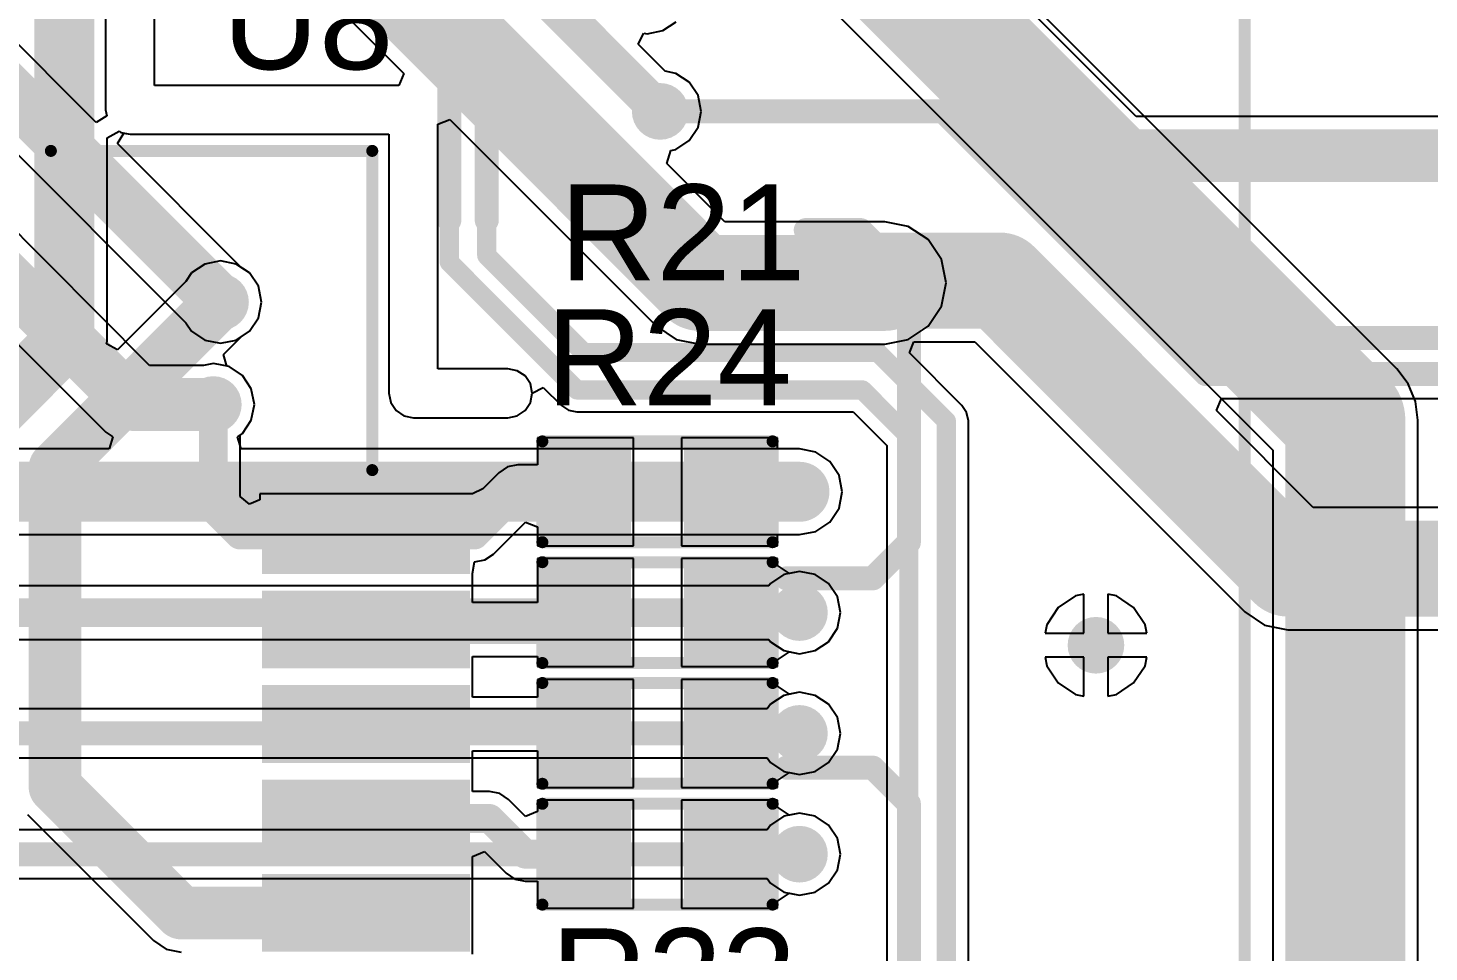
# Model space of a CAD drawing. Header units: millimetres. Extents: x -0.25 to 4.68, y -0.29 to 2.93.
# Drawn here: x 1.019 to 1.603, y 1.514 to 1.899 of the extents above; entities that cross this region are included whole.
import ezdxf

# ---------------------------------------------------------------- set-up
doc = ezdxf.new("R2010")
doc.units = ezdxf.units.MM
doc.header["$MEASUREMENT"] = 0
for name, color, linetype in [('BottomLayer', 5, 'Continuous'), ('BottomSolder', 6, 'Continuous'), ('Mechanical1', 6, 'Continuous'), ('TopLayer', 1, 'Continuous'), ('TopOverlay', 2, 'Continuous'), ('TopPaste', 8, 'Continuous'), ('TopSolder', 216, 'Continuous'), ('ViaHoleLayer', 16, 'Continuous')]:
    doc.layers.add(name, color=color, linetype=linetype)
doc.styles.add('Arial', font='arial.ttf', dxfattribs={"height": 0.2})

# ---------------------------------------------------------------- blocks, each defined once
blk = doc.blocks.new('ZIO_101954_12')
at = {"layer": 'TopOverlay', "const_width": 0.005}
blk.add_lwpolyline([(-0.719, -1.74), (-0.719, 0.057)], dxfattribs=at)
blk = doc.blocks.new('R___0603_18')
at = {"layer": 'TopLayer'}
for points in [[(-0.015, 0.0175), (-0.015, -0.0175), (-0.045, -0.0175), (-0.045, 0.0175)], [(0.045, 0.0175), (0.045, -0.0175), (0.015, -0.0175), (0.015, 0.0175)]]:
    blk.add_hatch(color=1, dxfattribs=at).paths.add_polyline_path(points)
at = {"layer": 'TopPaste'}
for points in [[(-0.015, 0.0175), (-0.015, -0.0175), (-0.045, -0.0175), (-0.045, 0.0175)], [(0.045, 0.0175), (0.045, -0.0175), (0.015, -0.0175), (0.015, 0.0175)]]:
    blk.add_hatch(color=8, dxfattribs=at).paths.add_polyline_path(points)
at = {"layer": 'TopSolder'}
for points in [[(-0.011, 0.0215), (-0.011, -0.0215), (-0.049, -0.0215), (-0.049, 0.0215)], [(0.049, 0.0215), (0.049, -0.0215), (0.011, -0.0215), (0.011, 0.0215)]]:
    blk.add_hatch(color=216, dxfattribs=at).paths.add_polyline_path(points)
at = {"layer": 'TopOverlay', "const_width": 0.005}
for points in [[(-0.048, 0.021), (-0.048, -0.021)], [(0.048, 0.021), (-0.048, 0.021)], [(0.048, 0.021), (0.048, -0.021)], [(0.048, -0.021), (-0.048, -0.021)]]:
    blk.add_lwpolyline(points, dxfattribs=at)
at = {"layer": 'TopOverlay', "const_width": 0.0025}
for points in [[(-0.04925, 0.021, 1), (-0.04675, 0.021, 1)], [(-0.04925, 0.021, 1), (-0.04675, 0.021, 1)], [(0.04675, 0.021, 1), (0.04925, 0.021, 1)], [(0.04675, 0.021, 1), (0.04925, 0.021, 1)], [(-0.04925, -0.021, 1), (-0.04675, -0.021, 1)], [(-0.04925, -0.021, 1), (-0.04675, -0.021, 1)], [(0.04675, -0.021, 1), (0.04925, -0.021, 1)], [(0.04675, -0.021, 1), (0.04925, -0.021, 1)]]:
    blk.add_lwpolyline(points, format="xyb", close=True, dxfattribs=at)
blk = doc.blocks.new('R___0603_19')
at = {"layer": 'TopLayer'}
for points in [[(-0.015, 0.0175), (-0.015, -0.0175), (-0.045, -0.0175), (-0.045, 0.0175)], [(0.045, 0.0175), (0.045, -0.0175), (0.015, -0.0175), (0.015, 0.0175)]]:
    blk.add_hatch(color=1, dxfattribs=at).paths.add_polyline_path(points)
at = {"layer": 'TopPaste'}
for points in [[(-0.015, 0.0175), (-0.015, -0.0175), (-0.045, -0.0175), (-0.045, 0.0175)], [(0.045, 0.0175), (0.045, -0.0175), (0.015, -0.0175), (0.015, 0.0175)]]:
    blk.add_hatch(color=8, dxfattribs=at).paths.add_polyline_path(points)
at = {"layer": 'TopSolder'}
for points in [[(-0.011, 0.0215), (-0.011, -0.0215), (-0.049, -0.0215), (-0.049, 0.0215)], [(0.049, 0.0215), (0.049, -0.0215), (0.011, -0.0215), (0.011, 0.0215)]]:
    blk.add_hatch(color=216, dxfattribs=at).paths.add_polyline_path(points)
at = {"layer": 'TopOverlay', "const_width": 0.005}
for points in [[(0.048, 0.021), (-0.048, 0.021)], [(-0.048, 0.021), (-0.048, -0.021)], [(0.048, 0.021), (0.048, -0.021)], [(0.048, -0.021), (-0.048, -0.021)]]:
    blk.add_lwpolyline(points, dxfattribs=at)
at = {"layer": 'TopOverlay', "const_width": 0.0025}
for points in [[(-0.04925, 0.021, 1), (-0.04675, 0.021, 1)], [(-0.04925, 0.021, 1), (-0.04675, 0.021, 1)], [(0.04675, 0.021, 1), (0.04925, 0.021, 1)], [(0.04675, 0.021, 1), (0.04925, 0.021, 1)], [(-0.04925, -0.021, 1), (-0.04675, -0.021, 1)], [(-0.04925, -0.021, 1), (-0.04675, -0.021, 1)], [(0.04675, -0.021, 1), (0.04925, -0.021, 1)], [(0.04675, -0.021, 1), (0.04925, -0.021, 1)]]:
    blk.add_lwpolyline(points, format="xyb", close=True, dxfattribs=at)
blk = doc.blocks.new('R___0603_20')
at = {"layer": 'TopLayer'}
for points in [[(-0.015, 0.0175), (-0.015, -0.0175), (-0.045, -0.0175), (-0.045, 0.0175)], [(0.045, 0.0175), (0.045, -0.0175), (0.015, -0.0175), (0.015, 0.0175)]]:
    blk.add_hatch(color=1, dxfattribs=at).paths.add_polyline_path(points)
at = {"layer": 'TopPaste'}
for points in [[(-0.015, 0.0175), (-0.015, -0.0175), (-0.045, -0.0175), (-0.045, 0.0175)], [(0.045, 0.0175), (0.045, -0.0175), (0.015, -0.0175), (0.015, 0.0175)]]:
    blk.add_hatch(color=8, dxfattribs=at).paths.add_polyline_path(points)
at = {"layer": 'TopSolder'}
for points in [[(-0.011, 0.0215), (-0.011, -0.0215), (-0.049, -0.0215), (-0.049, 0.0215)], [(0.049, 0.0215), (0.049, -0.0215), (0.011, -0.0215), (0.011, 0.0215)]]:
    blk.add_hatch(color=216, dxfattribs=at).paths.add_polyline_path(points)
at = {"layer": 'TopOverlay', "const_width": 0.005}
for points in [[(0.048, 0.021), (-0.048, 0.021)], [(-0.048, 0.021), (-0.048, -0.021)], [(0.048, 0.021), (0.048, -0.021)], [(0.048, -0.021), (-0.048, -0.021)]]:
    blk.add_lwpolyline(points, dxfattribs=at)
at = {"layer": 'TopOverlay', "const_width": 0.0025}
for points in [[(-0.04925, 0.021, 1), (-0.04675, 0.021, 1)], [(-0.04925, 0.021, 1), (-0.04675, 0.021, 1)], [(0.04675, 0.021, 1), (0.04925, 0.021, 1)], [(0.04675, 0.021, 1), (0.04925, 0.021, 1)], [(-0.04925, -0.021, 1), (-0.04675, -0.021, 1)], [(-0.04925, -0.021, 1), (-0.04675, -0.021, 1)], [(0.04675, -0.021, 1), (0.04925, -0.021, 1)], [(0.04675, -0.021, 1), (0.04925, -0.021, 1)]]:
    blk.add_lwpolyline(points, format="xyb", close=True, dxfattribs=at)
blk = doc.blocks.new('R___0603_21')
at = {"layer": 'TopLayer'}
for points in [[(-0.015, 0.0175), (-0.015, -0.0175), (-0.045, -0.0175), (-0.045, 0.0175)], [(0.045, 0.0175), (0.045, -0.0175), (0.015, -0.0175), (0.015, 0.0175)]]:
    blk.add_hatch(color=1, dxfattribs=at).paths.add_polyline_path(points)
at = {"layer": 'TopPaste'}
for points in [[(-0.015, 0.0175), (-0.015, -0.0175), (-0.045, -0.0175), (-0.045, 0.0175)], [(0.045, 0.0175), (0.045, -0.0175), (0.015, -0.0175), (0.015, 0.0175)]]:
    blk.add_hatch(color=8, dxfattribs=at).paths.add_polyline_path(points)
at = {"layer": 'TopSolder'}
for points in [[(-0.011, 0.0215), (-0.011, -0.0215), (-0.049, -0.0215), (-0.049, 0.0215)], [(0.049, 0.0215), (0.049, -0.0215), (0.011, -0.0215), (0.011, 0.0215)]]:
    blk.add_hatch(color=216, dxfattribs=at).paths.add_polyline_path(points)
at = {"layer": 'TopOverlay', "const_width": 0.005}
for points in [[(0.048, 0.021), (-0.048, 0.021)], [(-0.048, 0.021), (-0.048, -0.021)], [(0.048, 0.021), (0.048, -0.021)], [(0.048, -0.021), (-0.048, -0.021)]]:
    blk.add_lwpolyline(points, dxfattribs=at)
at = {"layer": 'TopOverlay', "const_width": 0.0025}
for points in [[(-0.04925, 0.021, 1), (-0.04675, 0.021, 1)], [(-0.04925, 0.021, 1), (-0.04675, 0.021, 1)], [(0.04675, 0.021, 1), (0.04925, 0.021, 1)], [(0.04675, 0.021, 1), (0.04925, 0.021, 1)], [(-0.04925, -0.021, 1), (-0.04675, -0.021, 1)], [(-0.04925, -0.021, 1), (-0.04675, -0.021, 1)], [(0.04675, -0.021, 1), (0.04925, -0.021, 1)], [(0.04675, -0.021, 1), (0.04925, -0.021, 1)]]:
    blk.add_lwpolyline(points, format="xyb", close=True, dxfattribs=at)
blk = doc.blocks.new('SIM7000A_23')
at = {"layer": 'TopLayer'}
for points in [[(0.14528, -0.51181), (0.14528, -0.43307), (0.16969, -0.43307), (0.16969, -0.51181)], [(0.18465, -0.51181), (0.18465, -0.43307), (0.20906, -0.43307), (0.20906, -0.51181)], [(0.22402, -0.51181), (0.22402, -0.43307), (0.24843, -0.43307), (0.24843, -0.51181)], [(0.26339, -0.51181), (0.26339, -0.43307), (0.2878, -0.43307), (0.2878, -0.51181)], [(0.30276, -0.51181), (0.30276, -0.43307), (0.32717, -0.43307), (0.32717, -0.51181)]]:
    blk.add_hatch(color=1, dxfattribs=at).paths.add_polyline_path(points)
at = {"layer": 'TopPaste'}
for points in [[(0.14528, -0.51181), (0.14528, -0.43307), (0.16969, -0.43307), (0.16969, -0.51181)], [(0.18465, -0.51181), (0.18465, -0.43307), (0.20906, -0.43307), (0.20906, -0.51181)], [(0.22402, -0.51181), (0.22402, -0.43307), (0.24843, -0.43307), (0.24843, -0.51181)], [(0.26339, -0.51181), (0.26339, -0.43307), (0.2878, -0.43307), (0.2878, -0.51181)], [(0.30276, -0.51181), (0.30276, -0.43307), (0.32717, -0.43307), (0.32717, -0.51181)]]:
    blk.add_hatch(color=8, dxfattribs=at).paths.add_polyline_path(points)
at = {"layer": 'TopSolder'}
for points in [[(0.14128, -0.51581), (0.14128, -0.42907), (0.17369, -0.42907), (0.17369, -0.51581)], [(0.18065, -0.51581), (0.18065, -0.42907), (0.21306, -0.42907), (0.21306, -0.51581)], [(0.22002, -0.51581), (0.22002, -0.42907), (0.25243, -0.42907), (0.25243, -0.51581)], [(0.25939, -0.51581), (0.25939, -0.42907), (0.2918, -0.42907), (0.2918, -0.51581)], [(0.29876, -0.51581), (0.29876, -0.42907), (0.33117, -0.42907), (0.33117, -0.51581)]]:
    blk.add_hatch(color=216, dxfattribs=at).paths.add_polyline_path(points)
at = {"layer": 'TopOverlay', "const_width": 0.005}
for points in [[(0.475, -0.341), (0.475, -0.475)], [(0.342, -0.475), (0.475, -0.475)]]:
    blk.add_lwpolyline(points, dxfattribs=at)
at = {"layer": 'TopOverlay', "const_width": 0.0025}
for points in [[(0.47375, -0.341, 1), (0.47625, -0.341, 1)], [(0.34075, -0.475, 1), (0.34325, -0.475, 1)], [(0.47375, -0.475, 1), (0.47625, -0.475, 1)], [(0.47375, -0.475, 1), (0.47625, -0.475, 1)]]:
    blk.add_lwpolyline(points, format="xyb", close=True, dxfattribs=at)
blk = doc.blocks.new('ZIO_101954_112')
at = {"layer": 'Mechanical1', "const_width": 0.005}
blk.add_lwpolyline([(-0.719, -1.74), (-0.719, 0.057)], dxfattribs=at)

msp = doc.modelspace()

# ---------------------------------------------------------------- hatches: boundary and pattern name
at = {"layer": 'BottomLayer'}
h = msp.add_hatch(color=5, dxfattribs=at)
edge = h.paths.add_edge_path()
edge.add_arc((1.28232, 1.86445), 0.01181, 0, 360)
h = msp.add_hatch(color=5, dxfattribs=at)
edge = h.paths.add_edge_path()
edge.add_arc((1.376, 1.793), 0.01181, 0, 360)
h = msp.add_hatch(color=5, dxfattribs=at)
edge = h.paths.add_edge_path()
edge.add_arc((1.099, 1.785), 0.01181, 0, 360)
h = msp.add_hatch(color=5, dxfattribs=at)
edge = h.paths.add_edge_path()
edge.add_arc((1.096, 1.74231), 0.01181, 0, 360)
h = msp.add_hatch(color=5, dxfattribs=at)
edge = h.paths.add_edge_path()
edge.add_arc((1.34038, 1.70595), 0.01181, 0, 360)
h = msp.add_hatch(color=5, dxfattribs=at)
edge = h.paths.add_edge_path()
edge.add_arc((1.34038, 1.65562), 0.01181, 0, 360)
h = msp.add_hatch(color=5, dxfattribs=at)
edge = h.paths.add_edge_path()
edge.add_arc((1.464, 1.642), 0.01181, 0, 360)
h = msp.add_hatch(color=5, dxfattribs=at)
edge = h.paths.add_edge_path()
edge.add_arc((1.34038, 1.60528), 0.01181, 0, 360)
h = msp.add_hatch(color=5, dxfattribs=at)
edge = h.paths.add_edge_path()
edge.add_arc((1.34038, 1.55495), 0.01181, 0, 360)
at = {"layer": 'BottomSolder'}
h = msp.add_hatch(color=6, dxfattribs=at)
edge = h.paths.add_edge_path()
edge.add_arc((1.28232, 1.86445), 0.00591, 0, 360)
h = msp.add_hatch(color=6, dxfattribs=at)
edge = h.paths.add_edge_path()
edge.add_arc((1.376, 1.793), 0.00591, 0, 360)
h = msp.add_hatch(color=6, dxfattribs=at)
edge = h.paths.add_edge_path()
edge.add_arc((1.099, 1.785), 0.00591, 0, 360)
h = msp.add_hatch(color=6, dxfattribs=at)
edge = h.paths.add_edge_path()
edge.add_arc((1.096, 1.74231), 0.00591, 0, 360)
h = msp.add_hatch(color=6, dxfattribs=at)
edge = h.paths.add_edge_path()
edge.add_arc((1.34038, 1.70595), 0.00591, 0, 360)
h = msp.add_hatch(color=6, dxfattribs=at)
edge = h.paths.add_edge_path()
edge.add_arc((1.34038, 1.65562), 0.00591, 0, 360)
h = msp.add_hatch(color=6, dxfattribs=at)
edge = h.paths.add_edge_path()
edge.add_arc((1.464, 1.642), 0.00591, 0, 360)
h = msp.add_hatch(color=6, dxfattribs=at)
edge = h.paths.add_edge_path()
edge.add_arc((1.34038, 1.60528), 0.00591, 0, 360)
h = msp.add_hatch(color=6, dxfattribs=at)
edge = h.paths.add_edge_path()
edge.add_arc((1.34038, 1.55495), 0.00591, 0, 360)
at = {"layer": 'TopLayer'}
h = msp.add_hatch(color=1, dxfattribs=at)
edge = h.paths.add_edge_path()
edge.add_arc((1.28232, 1.86445), 0.01181, 0, 360)
h = msp.add_hatch(color=1, dxfattribs=at)
edge = h.paths.add_edge_path()
edge.add_arc((1.376, 1.793), 0.01181, 0, 360)
h = msp.add_hatch(color=1, dxfattribs=at)
edge = h.paths.add_edge_path()
edge.add_arc((1.099, 1.785), 0.01181, 0, 360)
h = msp.add_hatch(color=1, dxfattribs=at)
edge = h.paths.add_edge_path()
edge.add_arc((1.096, 1.74231), 0.01181, 0, 360)
h = msp.add_hatch(color=1, dxfattribs=at)
edge = h.paths.add_edge_path()
edge.add_arc((1.34038, 1.70595), 0.01181, 0, 360)
h = msp.add_hatch(color=1, dxfattribs=at)
edge = h.paths.add_edge_path()
edge.add_arc((1.34038, 1.65562), 0.01181, 0, 360)
h = msp.add_hatch(color=1, dxfattribs=at)
edge = h.paths.add_edge_path()
edge.add_arc((1.464, 1.642), 0.01181, 0, 360)
h = msp.add_hatch(color=1, dxfattribs=at)
edge = h.paths.add_edge_path()
edge.add_arc((1.34038, 1.60528), 0.01181, 0, 360)
h = msp.add_hatch(color=1, dxfattribs=at)
edge = h.paths.add_edge_path()
edge.add_arc((1.34038, 1.55495), 0.01181, 0, 360)
at = {"layer": 'TopSolder'}
h = msp.add_hatch(color=216, dxfattribs=at)
edge = h.paths.add_edge_path()
edge.add_arc((1.28232, 1.86445), 0.00591, 0, 360)
h = msp.add_hatch(color=216, dxfattribs=at)
edge = h.paths.add_edge_path()
edge.add_arc((1.376, 1.793), 0.00591, 0, 360)
h = msp.add_hatch(color=216, dxfattribs=at)
edge = h.paths.add_edge_path()
edge.add_arc((1.099, 1.785), 0.00591, 0, 360)
h = msp.add_hatch(color=216, dxfattribs=at)
edge = h.paths.add_edge_path()
edge.add_arc((1.096, 1.74231), 0.00591, 0, 360)
h = msp.add_hatch(color=216, dxfattribs=at)
edge = h.paths.add_edge_path()
edge.add_arc((1.34038, 1.70595), 0.00591, 0, 360)
h = msp.add_hatch(color=216, dxfattribs=at)
edge = h.paths.add_edge_path()
edge.add_arc((1.34038, 1.65562), 0.00591, 0, 360)
h = msp.add_hatch(color=216, dxfattribs=at)
edge = h.paths.add_edge_path()
edge.add_arc((1.464, 1.642), 0.00591, 0, 360)
h = msp.add_hatch(color=216, dxfattribs=at)
edge = h.paths.add_edge_path()
edge.add_arc((1.34038, 1.60528), 0.00591, 0, 360)
h = msp.add_hatch(color=216, dxfattribs=at)
edge = h.paths.add_edge_path()
edge.add_arc((1.34038, 1.55495), 0.00591, 0, 360)
at = {"layer": 'ViaHoleLayer'}
h = msp.add_hatch(color=16, dxfattribs=at)
edge = h.paths.add_edge_path()
edge.add_arc((1.28232, 1.86445), 0.00591, 0, 360)
h = msp.add_hatch(color=16, dxfattribs=at)
edge = h.paths.add_edge_path()
edge.add_arc((1.376, 1.793), 0.00591, 0, 360)
h = msp.add_hatch(color=16, dxfattribs=at)
edge = h.paths.add_edge_path()
edge.add_arc((1.099, 1.785), 0.00591, 0, 360)
h = msp.add_hatch(color=16, dxfattribs=at)
edge = h.paths.add_edge_path()
edge.add_arc((1.096, 1.74231), 0.00591, 0, 360)
h = msp.add_hatch(color=16, dxfattribs=at)
edge = h.paths.add_edge_path()
edge.add_arc((1.34038, 1.70595), 0.00591, 0, 360)
h = msp.add_hatch(color=16, dxfattribs=at)
edge = h.paths.add_edge_path()
edge.add_arc((1.34038, 1.65562), 0.00591, 0, 360)
h = msp.add_hatch(color=16, dxfattribs=at)
edge = h.paths.add_edge_path()
edge.add_arc((1.464, 1.642), 0.00591, 0, 360)
h = msp.add_hatch(color=16, dxfattribs=at)
edge = h.paths.add_edge_path()
edge.add_arc((1.34038, 1.60528), 0.00591, 0, 360)
h = msp.add_hatch(color=16, dxfattribs=at)
edge = h.paths.add_edge_path()
edge.add_arc((1.34038, 1.55495), 0.00591, 0, 360)

# ---------------------------------------------------------------- linework, layer by layer
at = {"layer": 'BottomLayer'}
for p, q in [((1.5894, 1.75717), (1.32123, 2.02533)), ((1.27443, 1.98655), (1.53774, 1.72324)), ((1.0472, 1.85987), (0.95914, 1.94793)), ((1.13426, 1.92146), (1.17541, 1.88031)), ((0.9489, 1.91203), (1.08453, 1.7764)), ((1.05108, 1.90448), (1.05108, 1.86511)), ((1.07148, 1.87531), (1.07148, 1.90448)), ((1.28338, 1.89811), (1.28894, 1.90183)), ((1.27306, 1.89246), (1.27552, 1.89707)), ((1.27552, 1.89707), (1.27682, 1.89681)), ((1.27682, 1.89681), (1.28338, 1.89811)), ((1.28433, 1.88119), (1.27306, 1.89246)), ((1.06945, 1.75862), (0.9439, 1.88418)), ((1.28888, 1.88028), (1.28433, 1.88119)), ((1.17334, 1.87531), (1.07148, 1.87531)), ((1.17541, 1.88031), (1.17334, 1.87531)), ((1.29444, 1.87657), (1.28888, 1.88028)), ((1.29816, 1.87101), (1.29444, 1.87657)), ((1.29946, 1.86445), (1.29816, 1.87101)), ((0.91605, 1.86588), (1.05115, 1.73078)), ((1.05108, 1.86511), (1.05159, 1.86255)), ((1.29816, 1.85789), (1.29946, 1.86445)), ((1.05159, 1.86255), (1.0472, 1.85987)), ((1.18959, 1.85907), (1.19459, 1.86114)), ((1.18959, 1.7572), (1.18959, 1.85907)), ((1.19459, 1.86114), (1.28075, 1.77498)), ((1.29444, 1.85233), (1.29816, 1.85789)), ((1.05604, 1.85103), (1.05871, 1.85543)), ((1.05871, 1.85543), (1.06128, 1.85492)), ((1.06128, 1.85492), (1.16919, 1.85492)), ((1.16919, 1.85492), (1.16919, 1.747)), ((1.28888, 1.84861), (1.29444, 1.85233)), ((1.1076, 1.79947), (1.05604, 1.85103)), ((1.28506, 1.84276), (1.28671, 1.84818)), ((1.28671, 1.84818), (1.28888, 1.84861)), ((1.30933, 1.81849), (1.28506, 1.84276)), ((1.376, 1.81849), (1.30933, 1.81849)), ((1.38575, 1.81655), (1.376, 1.81849)), ((1.39402, 1.81102), (1.38575, 1.81655)), ((1.39955, 1.80275), (1.39402, 1.81102)), ((1.11112, 1.79712), (1.1076, 1.79947)), ((1.40149, 1.793), (1.39955, 1.80275)), ((1.11484, 1.79156), (1.11112, 1.79712)), ((1.11614, 1.785), (1.11484, 1.79156)), ((1.39955, 1.78325), (1.40149, 1.793)), ((1.11484, 1.77844), (1.11614, 1.785)), ((1.39402, 1.77498), (1.39955, 1.78325)), ((1.08453, 1.7764), (1.08688, 1.77288)), ((1.11112, 1.77288), (1.11484, 1.77844)), ((1.08688, 1.77288), (1.09244, 1.76916)), ((1.10556, 1.76916), (1.11112, 1.77288)), ((1.28075, 1.77498), (1.28902, 1.76945)), ((1.38575, 1.76945), (1.39402, 1.77498)), ((1.09244, 1.76916), (1.099, 1.76786)), ((1.099, 1.76786), (1.10556, 1.76916)), ((1.28902, 1.76945), (1.29877, 1.76751)), ((1.29877, 1.76751), (1.376, 1.76751)), ((1.376, 1.76751), (1.38575, 1.76945)), ((1.09184, 1.75862), (1.06945, 1.75862)), ((1.096, 1.75945), (1.09184, 1.75862)), ((1.10256, 1.75815), (1.096, 1.75945)), ((1.10812, 1.75443), (1.10256, 1.75815)), ((1.11184, 1.74887), (1.10812, 1.75443)), ((1.21876, 1.7572), (1.18959, 1.7572)), ((1.22266, 1.75642), (1.21876, 1.7572)), ((1.22597, 1.75421), (1.22266, 1.75642)), ((1.22818, 1.75091), (1.22597, 1.75421)), ((1.59421, 1.7509), (1.5894, 1.75717)), ((1.11314, 1.74231), (1.11184, 1.74887)), ((1.16919, 1.747), (1.16997, 1.7431)), ((1.22896, 1.747), (1.22818, 1.75091)), ((1.22818, 1.7431), (1.22896, 1.747)), ((1.59723, 1.7436), (1.59421, 1.7509)), ((1.11184, 1.73575), (1.11314, 1.74231)), ((1.16997, 1.7431), (1.17218, 1.73979)), ((1.22597, 1.73979), (1.22818, 1.7431)), ((1.59826, 1.73577), (1.59723, 1.7436)), ((1.10812, 1.73019), (1.11184, 1.73575)), ((1.17218, 1.73979), (1.17549, 1.73758)), ((1.17549, 1.73758), (1.17939, 1.73681)), ((1.17939, 1.73681), (1.21876, 1.73681)), ((1.21876, 1.73681), (1.22266, 1.73758)), ((1.22266, 1.73758), (1.22597, 1.73979)), ((1.59826, 1.35), (1.59826, 1.73577)), ((1.59826, 1.73577), (1.59826, 1.73577)), ((1.05115, 1.73078), (1.05412, 1.72879)), ((1.10603, 1.72879), (1.10812, 1.73019)), ((1.05261, 1.72379), (0.97195, 1.72379)), ((1.05412, 1.72879), (1.05261, 1.72379)), ((1.10754, 1.72379), (1.10603, 1.72879)), ((1.34038, 1.72379), (1.10754, 1.72379)), ((1.34721, 1.72243), (1.34038, 1.72379)), ((1.53774, 1.72324), (1.53774, 1.36253)), ((1.353, 1.71857), (1.34721, 1.72243)), ((1.35687, 1.71278), (1.353, 1.71857)), ((1.35823, 1.70595), (1.35687, 1.71278)), ((1.35687, 1.69912), (1.35823, 1.70595)), ((1.353, 1.69333), (1.35687, 1.69912)), ((0.97195, 1.68811), (1.34038, 1.68811)), ((1.34038, 1.68811), (1.34721, 1.68946)), ((1.34721, 1.68946), (1.353, 1.69333)), ((1.33383, 1.67145), (1.32826, 1.66774)), ((1.34038, 1.67276), (1.33383, 1.67145)), ((1.34694, 1.67145), (1.34038, 1.67276)), ((1.3525, 1.66774), (1.34694, 1.67145)), ((1.32766, 1.66683), (0.9508, 1.66683)), ((1.32826, 1.66774), (1.32766, 1.66683)), ((1.35622, 1.66217), (1.3525, 1.66774)), ((1.35753, 1.65562), (1.35622, 1.66217)), ((1.45549, 1.66255), (1.44828, 1.65772)), ((1.459, 1.66324), (1.45549, 1.66255)), ((1.459, 1.647), (1.459, 1.66324)), ((1.47251, 1.66255), (1.469, 1.66324)), ((1.469, 1.66324), (1.469, 1.647)), ((1.47972, 1.65772), (1.47251, 1.66255)), ((1.35622, 1.64906), (1.35753, 1.65562)), ((1.44828, 1.65772), (1.44345, 1.65051)), ((1.48455, 1.65051), (1.47972, 1.65772)), ((1.3525, 1.6435), (1.35622, 1.64906)), ((1.44345, 1.65051), (1.44276, 1.647)), ((1.48524, 1.647), (1.48455, 1.65051)), ((0.94616, 1.6444), (1.32766, 1.6444)), ((1.32766, 1.6444), (1.32826, 1.6435)), ((1.32826, 1.6435), (1.33383, 1.63978)), ((1.34694, 1.63978), (1.3525, 1.6435)), ((1.44276, 1.647), (1.459, 1.647)), ((1.469, 1.647), (1.48524, 1.647)), ((1.33383, 1.63978), (1.34038, 1.63847)), ((1.34038, 1.63847), (1.34694, 1.63978)), ((1.459, 1.637), (1.44276, 1.637)), ((1.44276, 1.637), (1.44345, 1.63349)), ((1.459, 1.62076), (1.459, 1.637)), ((1.48524, 1.637), (1.469, 1.637)), ((1.469, 1.637), (1.469, 1.62076)), ((1.48455, 1.63349), (1.48524, 1.637)), ((1.44345, 1.63349), (1.44828, 1.62628)), ((1.47972, 1.62628), (1.48455, 1.63349)), ((1.44828, 1.62628), (1.45549, 1.62145)), ((1.47251, 1.62145), (1.47972, 1.62628)), ((1.33383, 1.62112), (1.32826, 1.6174)), ((1.34038, 1.62242), (1.33383, 1.62112)), ((1.34694, 1.62112), (1.34038, 1.62242)), ((1.3525, 1.6174), (1.34694, 1.62112)), ((1.45549, 1.62145), (1.459, 1.62076)), ((1.469, 1.62076), (1.47251, 1.62145)), ((1.32698, 1.61548), (0.95394, 1.61548)), ((1.32826, 1.6174), (1.32698, 1.61548)), ((1.35622, 1.61184), (1.3525, 1.6174)), ((1.35753, 1.60528), (1.35622, 1.61184)), ((1.35622, 1.59872), (1.35753, 1.60528)), ((0.94972, 1.59509), (1.32698, 1.59509)), ((1.32698, 1.59509), (1.32826, 1.59316)), ((1.3525, 1.59316), (1.35622, 1.59872)), ((1.32826, 1.59316), (1.33383, 1.58945)), ((1.33383, 1.58945), (1.34038, 1.58814)), ((1.34038, 1.58814), (1.34694, 1.58945)), ((1.34694, 1.58945), (1.3525, 1.59316)), ((1.34038, 1.57209), (1.33383, 1.57078)), ((1.34694, 1.57078), (1.34038, 1.57209)), ((1.32826, 1.56707), (1.32698, 1.56514)), ((1.33383, 1.57078), (1.32826, 1.56707)), ((1.3525, 1.56707), (1.34694, 1.57078)), ((1.35622, 1.56151), (1.3525, 1.56707)), ((1.32698, 1.56514), (0.96705, 1.56514)), ((1.35753, 1.55495), (1.35622, 1.56151)), ((1.35622, 1.54839), (1.35753, 1.55495)), ((1.3525, 1.54283), (1.35622, 1.54839)), ((0.96316, 1.54475), (1.32698, 1.54475)), ((1.32698, 1.54475), (1.32826, 1.54283)), ((1.32826, 1.54283), (1.33383, 1.53911)), ((1.34694, 1.53911), (1.3525, 1.54283)), ((1.33383, 1.53911), (1.34038, 1.53781)), ((1.34038, 1.53781), (1.34694, 1.53911))]:
    msp.add_line(p, q, dxfattribs=at)
for points, const_width in [([(1.29582, 2.00795), (1.568, 1.73577)], 0.05), ([(1.16082, 1.98595), (1.28232, 1.86445)], 0.016), ([(1.14482, 1.94695), (1.29877, 1.793)], 0.04), ([(0.94282, 1.94118), (1.099, 1.785)], 0.022), ([(0.92758, 1.87742), (1.06269, 1.74231)], 0.022), ([(1.29877, 1.793), (1.376, 1.793)], 0.04), ([(1.568, 1.35), (1.568, 1.73577)], 0.05), ([(1.06269, 1.74231), (1.096, 1.74231)], 0.022), ([(0.97195, 1.70595), (1.34038, 1.70595)], 0.025), ([(0.94616, 1.65562), (1.34038, 1.65562)], 0.012), ([(0.94972, 1.60528), (1.34038, 1.60528)], 0.01), ([(0.96282, 1.55495), (1.34038, 1.55495)], 0.01)]:
    msp.add_lwpolyline(points, dxfattribs=dict(at, const_width=const_width))
for points, const_width in [([(1.27832, 1.86445, 1), (1.28632, 1.86445, 1)], 0.008), ([(1.28877, 1.793, 1), (1.30877, 1.793, 1)], 0.02), ([(1.28877, 1.793, 1), (1.30877, 1.793, 1)], 0.02), ([(1.366, 1.793, 1), (1.386, 1.793, 1)], 0.02), ([(1.0935, 1.785, 1), (1.1045, 1.785, 1)], 0.011), ([(1.5555, 1.73577, 1), (1.5805, 1.73577, 1)], 0.025), ([(1.5555, 1.73577, 1), (1.5805, 1.73577, 1)], 0.025), ([(1.05719, 1.74231, 1), (1.06819, 1.74231, 1)], 0.011), ([(1.05719, 1.74231, 1), (1.06819, 1.74231, 1)], 0.011), ([(1.0905, 1.74231, 1), (1.1015, 1.74231, 1)], 0.011), ([(1.33413, 1.70595, 1), (1.34663, 1.70595, 1)], 0.0125), ([(1.33738, 1.65562, 1), (1.34338, 1.65562, 1)], 0.006), ([(1.33788, 1.60528, 1), (1.34288, 1.60528, 1)], 0.005), ([(1.33788, 1.55495, 1), (1.34288, 1.55495, 1)], 0.005)]:
    msp.add_lwpolyline(points, format="xyb", close=True, dxfattribs=dict(at, const_width=const_width))
at = {"layer": 'TopLayer'}
for p, q in [((1.48076, 1.86231), (1.38054, 1.96254)), ((2.87459, 1.86231), (1.48076, 1.86231)), ((1.05167, 1.8535), (1.05667, 1.85617)), ((1.05167, 1.76877), (1.05167, 1.8535)), ((1.05667, 1.85617), (1.05738, 1.85569)), ((1.05738, 1.85569), (1.06128, 1.85492)), ((1.06128, 1.85492), (1.16919, 1.85492)), ((1.16919, 1.85492), (1.16919, 1.747)), ((1.09244, 1.80084), (1.08688, 1.79712)), ((1.099, 1.80214), (1.09244, 1.80084)), ((1.10556, 1.80084), (1.099, 1.80214)), ((1.11112, 1.79712), (1.10556, 1.80084)), ((1.08453, 1.7936), (1.05603, 1.7651)), ((1.08688, 1.79712), (1.08453, 1.7936)), ((1.11484, 1.79156), (1.11112, 1.79712)), ((1.11614, 1.785), (1.11484, 1.79156)), ((1.11484, 1.77844), (1.11614, 1.785)), ((1.11112, 1.77288), (1.11484, 1.77844)), ((1.10019, 1.76311), (1.1076, 1.77053)), ((1.1076, 1.77053), (1.11112, 1.77288)), ((1.05143, 1.76757), (1.05167, 1.76877)), ((1.05603, 1.7651), (1.05143, 1.76757)), ((1.05167, 1.76877), (1.05167, 1.76877)), ((1.38621, 1.76384), (1.38813, 1.76846)), ((1.38813, 1.76846), (1.41349, 1.76846)), ((1.41349, 1.76846), (1.52603, 1.65592)), ((1.10164, 1.75833), (1.10019, 1.76311)), ((1.10256, 1.75815), (1.10164, 1.75833)), ((1.4081, 1.74195), (1.38621, 1.76384)), ((1.10812, 1.75443), (1.10256, 1.75815)), ((1.11184, 1.74887), (1.10812, 1.75443)), ((1.11314, 1.74231), (1.11184, 1.74887)), ((1.16919, 1.747), (1.16997, 1.7431)), ((1.22818, 1.7431), (1.22896, 1.747)), ((1.22896, 1.747), (1.23357, 1.74946)), ((1.23357, 1.74946), (1.24112, 1.7419)), ((1.11184, 1.73575), (1.11314, 1.74231)), ((1.16997, 1.7431), (1.17218, 1.73979)), ((1.22597, 1.73979), (1.22818, 1.7431)), ((1.24112, 1.7419), (1.2441, 1.73991)), ((1.41009, 1.73898), (1.4081, 1.74195)), ((1.51424, 1.7398), (1.51632, 1.7448)), ((1.51632, 1.7448), (2.78928, 1.7448)), ((1.10812, 1.73019), (1.11184, 1.73575)), ((1.17218, 1.73979), (1.17549, 1.73758)), ((1.17549, 1.73758), (1.17939, 1.73681)), ((1.17939, 1.73681), (1.21876, 1.73681)), ((1.21876, 1.73681), (1.22266, 1.73758)), ((1.22266, 1.73758), (1.22597, 1.73979)), ((1.2441, 1.73991), (1.24761, 1.73921)), ((1.24761, 1.73921), (1.36281, 1.73921)), ((1.36281, 1.73921), (1.37682, 1.7252)), ((1.41079, 1.73547), (1.41009, 1.73898)), ((1.41079, 1.37253), (1.41079, 1.73547)), ((1.55461, 1.69944), (1.51424, 1.7398)), ((1.10722, 1.72959), (1.10812, 1.73019)), ((1.10722, 1.70394), (1.10722, 1.72959)), ((1.27118, 1.72845), (1.23118, 1.72845)), ((1.23118, 1.72845), (1.23118, 1.71716)), ((1.27118, 1.68345), (1.27118, 1.72845)), ((1.33118, 1.72845), (1.29118, 1.72845)), ((1.29118, 1.72845), (1.29118, 1.68345)), ((1.33118, 1.72379), (1.33118, 1.72845)), ((1.34038, 1.72379), (1.33118, 1.72379)), ((1.34721, 1.72243), (1.34038, 1.72379)), ((1.37682, 1.7252), (1.37682, 1.3828)), ((1.353, 1.71857), (1.34721, 1.72243)), ((1.35687, 1.71278), (1.353, 1.71857)), ((1.21502, 1.71388), (1.2083, 1.70716)), ((1.21866, 1.71631), (1.21502, 1.71388)), ((1.22295, 1.71716), (1.21866, 1.71631)), ((1.23118, 1.71716), (1.22295, 1.71716)), ((1.22295, 1.71716), (1.22295, 1.71716)), ((1.35823, 1.70595), (1.35687, 1.71278)), ((1.2083, 1.70716), (1.20407, 1.70515)), ((1.35687, 1.69912), (1.35823, 1.70595)), ((1.11101, 1.70082), (1.10722, 1.70394)), ((1.11533, 1.70255), (1.11101, 1.70082)), ((1.20407, 1.70515), (1.11533, 1.70515)), ((1.11533, 1.70515), (1.11533, 1.70255)), ((1.20407, 1.70515), (1.20407, 1.70515)), ((1.20407, 1.70515), (1.20407, 1.70515)), ((1.353, 1.69333), (1.35687, 1.69912)), ((1.90182, 1.69944), (1.55461, 1.69944)), ((1.21288, 1.68002), (1.22618, 1.69332)), ((1.22618, 1.69332), (1.23118, 1.69131)), ((1.23118, 1.69131), (1.23118, 1.68345)), ((1.33118, 1.68345), (1.33118, 1.68811)), ((1.33118, 1.68811), (1.34038, 1.68811)), ((1.34038, 1.68811), (1.34721, 1.68946)), ((1.34721, 1.68946), (1.353, 1.69333)), ((1.23118, 1.68345), (1.27118, 1.68345)), ((1.29118, 1.68345), (1.33118, 1.68345)), ((1.20407, 1.67185), (1.20495, 1.67673)), ((1.20495, 1.67673), (1.20924, 1.67759)), ((1.20924, 1.67759), (1.21288, 1.68002)), ((1.27118, 1.67812), (1.23118, 1.67812)), ((1.23118, 1.67812), (1.23118, 1.65979)), ((1.27118, 1.63312), (1.27118, 1.67812)), ((1.33118, 1.67812), (1.29118, 1.67812)), ((1.29118, 1.67812), (1.29118, 1.63312)), ((1.33118, 1.67524), (1.33118, 1.67812)), ((1.20407, 1.67078), (1.20407, 1.67185)), ((1.20407, 1.67074), (1.20407, 1.67078)), ((1.20407, 1.66578), (1.20407, 1.67074)), ((1.33618, 1.67192), (1.33118, 1.67524)), ((1.34038, 1.67276), (1.33618, 1.67192)), ((1.34694, 1.67145), (1.34038, 1.67276)), ((1.3525, 1.66774), (1.34694, 1.67145)), ((1.20407, 1.66574), (1.20407, 1.66578)), ((1.20407, 1.65979), (1.20407, 1.66574)), ((1.35622, 1.66217), (1.3525, 1.66774)), ((1.23118, 1.65979), (1.20407, 1.65979)), ((1.35753, 1.65562), (1.35622, 1.66217)), ((1.45549, 1.66255), (1.44828, 1.65772)), ((1.459, 1.66324), (1.45549, 1.66255)), ((1.459, 1.647), (1.459, 1.66324)), ((1.47251, 1.66255), (1.469, 1.66324)), ((1.469, 1.66324), (1.469, 1.647)), ((1.47972, 1.65772), (1.47251, 1.66255)), ((1.35622, 1.64906), (1.35753, 1.65562)), ((1.44828, 1.65772), (1.44345, 1.65051)), ((1.48455, 1.65051), (1.47972, 1.65772)), ((1.52603, 1.65592), (1.5343, 1.6504)), ((1.3525, 1.6435), (1.35622, 1.64906)), ((1.44345, 1.65051), (1.44276, 1.647)), ((1.48524, 1.647), (1.48455, 1.65051)), ((1.5343, 1.6504), (1.54405, 1.64846)), ((1.54405, 1.64846), (1.87633, 1.64846)), ((1.34694, 1.63978), (1.3525, 1.6435)), ((1.44276, 1.647), (1.459, 1.647)), ((1.469, 1.647), (1.48524, 1.647)), ((1.20407, 1.63141), (1.20407, 1.63736)), ((1.20407, 1.63736), (1.23118, 1.63736)), ((1.23118, 1.63736), (1.23118, 1.63312)), ((1.33118, 1.63599), (1.33618, 1.63931)), ((1.33118, 1.63312), (1.33118, 1.63599)), ((1.33618, 1.63931), (1.34038, 1.63847)), ((1.34038, 1.63847), (1.34694, 1.63978)), ((1.459, 1.637), (1.44276, 1.637)), ((1.44276, 1.637), (1.44345, 1.63349)), ((1.459, 1.62076), (1.459, 1.637)), ((1.48524, 1.637), (1.469, 1.637)), ((1.469, 1.637), (1.469, 1.62076)), ((1.48455, 1.63349), (1.48524, 1.637)), ((1.20407, 1.63137), (1.20407, 1.63141)), ((1.20407, 1.62641), (1.20407, 1.63137)), ((1.23118, 1.63312), (1.27118, 1.63312)), ((1.29118, 1.63312), (1.33118, 1.63312)), ((1.44345, 1.63349), (1.44828, 1.62628)), ((1.47972, 1.62628), (1.48455, 1.63349)), ((1.20407, 1.62637), (1.20407, 1.62641)), ((1.20407, 1.62042), (1.20407, 1.62637)), ((1.27118, 1.62778), (1.23118, 1.62778)), ((1.23118, 1.62778), (1.23118, 1.62042)), ((1.27118, 1.58278), (1.27118, 1.62778)), ((1.33118, 1.62778), (1.29118, 1.62778)), ((1.29118, 1.62778), (1.29118, 1.58278)), ((1.33118, 1.6249), (1.33118, 1.62778)), ((1.33618, 1.62159), (1.33118, 1.6249)), ((1.44828, 1.62628), (1.45549, 1.62145)), ((1.47251, 1.62145), (1.47972, 1.62628)), ((1.23118, 1.62042), (1.20407, 1.62042)), ((1.34038, 1.62242), (1.33618, 1.62159)), ((1.34694, 1.62112), (1.34038, 1.62242)), ((1.3525, 1.6174), (1.34694, 1.62112)), ((1.45549, 1.62145), (1.459, 1.62076)), ((1.469, 1.62076), (1.47251, 1.62145)), ((1.35622, 1.61184), (1.3525, 1.6174)), ((1.35753, 1.60528), (1.35622, 1.61184)), ((1.35622, 1.59872), (1.35753, 1.60528)), ((1.20407, 1.59204), (1.20407, 1.59799)), ((1.20407, 1.59799), (1.23118, 1.59799)), ((1.23118, 1.59799), (1.23118, 1.58278)), ((1.3525, 1.59316), (1.35622, 1.59872)), ((1.20407, 1.592), (1.20407, 1.59204)), ((1.20407, 1.58704), (1.20407, 1.592)), ((1.33118, 1.58566), (1.33618, 1.58898)), ((1.33618, 1.58898), (1.34038, 1.58814)), ((1.34038, 1.58814), (1.34694, 1.58945)), ((1.34694, 1.58945), (1.3525, 1.59316)), ((1.20407, 1.587), (1.20407, 1.58704)), ((1.20407, 1.58105), (1.20407, 1.587)), ((1.33118, 1.58278), (1.33118, 1.58566)), ((1.21116, 1.58105), (1.20407, 1.58105)), ((1.21545, 1.5802), (1.21116, 1.58105)), ((1.21116, 1.58105), (1.21116, 1.58105)), ((1.21909, 1.57777), (1.21545, 1.5802)), ((1.22618, 1.57068), (1.21909, 1.57777)), ((1.23118, 1.58278), (1.27118, 1.58278)), ((1.27118, 1.57745), (1.23118, 1.57745)), ((1.23118, 1.57745), (1.23118, 1.57275)), ((1.27118, 1.53245), (1.27118, 1.57745)), ((1.29118, 1.58278), (1.33118, 1.58278)), ((1.33118, 1.57745), (1.29118, 1.57745)), ((1.29118, 1.57745), (1.29118, 1.53245)), ((1.33118, 1.57457), (1.33118, 1.57745)), ((1.01846, 1.57146), (1.071, 1.51893)), ((1.23118, 1.57275), (1.22618, 1.57068)), ((1.33618, 1.57125), (1.33118, 1.57457)), ((1.34038, 1.57209), (1.33618, 1.57125)), ((1.34694, 1.57078), (1.34038, 1.57209)), ((1.3525, 1.56707), (1.34694, 1.57078)), ((1.35622, 1.56151), (1.3525, 1.56707)), ((1.35753, 1.55495), (1.35622, 1.56151)), ((1.20407, 1.55399), (1.20907, 1.55606)), ((1.20407, 1.55267), (1.20407, 1.55399)), ((1.20907, 1.55606), (1.21812, 1.54702)), ((1.35622, 1.54839), (1.35753, 1.55495)), ((1.20407, 1.55263), (1.20407, 1.55267)), ((1.20407, 1.54767), (1.20407, 1.55263)), ((1.3525, 1.54283), (1.35622, 1.54839)), ((1.20407, 1.54763), (1.20407, 1.54767)), ((1.20407, 1.5133), (1.20407, 1.54763)), ((1.21812, 1.54702), (1.21812, 1.54702)), ((1.21812, 1.54702), (1.22176, 1.54459)), ((1.22176, 1.54459), (1.22605, 1.54373)), ((1.22605, 1.54373), (1.22605, 1.54373)), ((1.22605, 1.54373), (1.23118, 1.54373)), ((1.23118, 1.54373), (1.23118, 1.53245)), ((1.34694, 1.53911), (1.3525, 1.54283)), ((1.33118, 1.53533), (1.33618, 1.53865)), ((1.33618, 1.53865), (1.34038, 1.53781)), ((1.34038, 1.53781), (1.34694, 1.53911)), ((1.23118, 1.53245), (1.27118, 1.53245)), ((1.29118, 1.53245), (1.33118, 1.53245)), ((1.33118, 1.53245), (1.33118, 1.53533)), ((1.071, 1.51893), (1.07629, 1.5154)), ((1.07629, 1.5154), (1.08253, 1.51415))]:
    msp.add_line(p, q, dxfattribs=at)
for points, const_width in [([(1.369, 1.951), (1.474, 1.846)], 0.022), ([(1.03382, 1.76877), (1.03382, 1.92995)], 0.025), ([(1.19439, 1.819), (1.19439, 1.92338)], 0.01), ([(1.21, 1.819), (1.21, 1.92513)], 0.01), ([(1.37205, 1.91395), (1.516, 1.77)], 0.01), ([(1.28232, 1.86445), (1.40034, 1.86445)], 0.01), ([(1.40034, 1.86445), (1.50979, 1.755)], 0.01), ([(1.474, 1.846), (2.901, 1.846)], 0.022), ([(1.19439, 1.80161), (1.19439, 1.819)], 0.008), ([(1.21, 1.80438), (1.21, 1.819)], 0.008), ([(1.376, 1.79395), (1.42405, 1.79395)], 0.04), ([(1.42405, 1.79395), (1.54405, 1.67395)], 0.04), ([(1.19439, 1.80161), (1.24761, 1.74839)], 0.008), ([(1.21, 1.80438), (1.25038, 1.764)], 0.008), ([(1.03, 1.716), (1.099, 1.785)], 0.022), ([(0.971, 1.70595), (1.03382, 1.76877)], 0.025), ([(1.516, 1.77), (2.81, 1.77)], 0.01), ([(1.25038, 1.764), (1.37308, 1.764)], 0.008), ([(1.37308, 1.764), (1.40161, 1.73547)], 0.008), ([(1.50979, 1.755), (2.797, 1.755)], 0.01), ([(1.24761, 1.74839), (1.36661, 1.74839)], 0.008), ([(1.36661, 1.74839), (1.386, 1.729)], 0.008), ([(1.096, 1.699), (1.096, 1.74231)], 0.012), ([(1.40161, 1.37253), (1.40161, 1.73547)], 0.008), ([(1.386, 1.379), (1.386, 1.729)], 0.008), ([(1.03, 1.583), (1.03, 1.716)], 0.022), ([(1.31118, 1.70595), (1.34038, 1.70595)], 0.025), ([(1.20495, 1.68795), (1.22295, 1.70595)], 0.012), ([(1.22295, 1.70595), (1.25118, 1.70595)], 0.012), ([(1.096, 1.699), (1.10705, 1.68795)], 0.012), ([(1.10705, 1.68795), (1.1597, 1.68795)], 0.012), ([(1.1597, 1.68795), (1.20495, 1.68795)], 0.012), ([(1.54405, 1.67395), (1.90182, 1.67395)], 0.04), ([(1.24414, 1.64858), (1.25118, 1.65562)], 0.01), ([(1.31118, 1.65562), (1.34038, 1.65562)], 0.012), ([(1.1597, 1.64858), (1.24414, 1.64858)], 0.012), ([(1.1597, 1.60921), (1.24725, 1.60921)], 0.012), ([(1.24725, 1.60921), (1.25118, 1.60528)], 0.01), ([(1.31118, 1.60528), (1.34038, 1.60528)], 0.012), ([(1.03, 1.583), (1.08253, 1.53047)], 0.022), ([(1.1597, 1.56984), (1.21116, 1.56984)], 0.012), ([(1.21116, 1.56984), (1.22605, 1.55495)], 0.012), ([(1.22605, 1.55495), (1.25118, 1.55495)], 0.012), ([(1.31118, 1.55495), (1.34038, 1.55495)], 0.012), ([(1.08253, 1.53047), (1.1597, 1.53047)], 0.022)]:
    msp.add_lwpolyline(points, dxfattribs=dict(at, const_width=const_width))
for points, const_width in [([(1.27982, 1.86445, 1), (1.28482, 1.86445, 1)], 0.005), ([(1.39784, 1.86445, 1), (1.40284, 1.86445, 1)], 0.005), ([(1.39784, 1.86445, 1), (1.40284, 1.86445, 1)], 0.005), ([(1.4685, 1.846, 1), (1.4795, 1.846, 1)], 0.011), ([(1.4685, 1.846, 1), (1.4795, 1.846, 1)], 0.011), ([(1.19189, 1.819, 1), (1.19689, 1.819, 1)], 0.005), ([(1.19239, 1.819, 1), (1.19639, 1.819, 1)], 0.004), ([(1.2075, 1.819, 1), (1.2125, 1.819, 1)], 0.005), ([(1.208, 1.819, 1), (1.212, 1.819, 1)], 0.004), ([(1.366, 1.79395, 1), (1.386, 1.79395, 1)], 0.02), ([(1.41405, 1.79395, 1), (1.43405, 1.79395, 1)], 0.02), ([(1.41405, 1.79395, 1), (1.43405, 1.79395, 1)], 0.02), ([(1.19239, 1.80161, 1), (1.19639, 1.80161, 1)], 0.004), ([(1.19239, 1.80161, 1), (1.19639, 1.80161, 1)], 0.004), ([(1.208, 1.80438, 1), (1.212, 1.80438, 1)], 0.004), ([(1.208, 1.80438, 1), (1.212, 1.80438, 1)], 0.004), ([(1.0935, 1.785, 1), (1.1045, 1.785, 1)], 0.011), ([(1.02757, 1.76877, 1), (1.04007, 1.76877, 1)], 0.0125), ([(1.02757, 1.76877, 1), (1.04007, 1.76877, 1)], 0.0125), ([(1.5135, 1.77, 1), (1.5185, 1.77, 1)], 0.005), ([(1.5135, 1.77, 1), (1.5185, 1.77, 1)], 0.005), ([(1.24838, 1.764, 1), (1.25238, 1.764, 1)], 0.004), ([(1.24838, 1.764, 1), (1.25238, 1.764, 1)], 0.004), ([(1.37108, 1.764, 1), (1.37508, 1.764, 1)], 0.004), ([(1.37108, 1.764, 1), (1.37508, 1.764, 1)], 0.004), ([(1.50729, 1.755, 1), (1.51229, 1.755, 1)], 0.005), ([(1.50729, 1.755, 1), (1.51229, 1.755, 1)], 0.005), ([(1.24561, 1.74839, 1), (1.24961, 1.74839, 1)], 0.004), ([(1.24561, 1.74839, 1), (1.24961, 1.74839, 1)], 0.004), ([(1.36461, 1.74839, 1), (1.36861, 1.74839, 1)], 0.004), ([(1.36461, 1.74839, 1), (1.36861, 1.74839, 1)], 0.004), ([(1.093, 1.74231, 1), (1.099, 1.74231, 1)], 0.006), ([(1.39961, 1.73547, 1), (1.40361, 1.73547, 1)], 0.004), ([(1.39961, 1.73547, 1), (1.40361, 1.73547, 1)], 0.004), ([(1.384, 1.729, 1), (1.388, 1.729, 1)], 0.004), ([(1.384, 1.729, 1), (1.388, 1.729, 1)], 0.004), ([(1.0245, 1.716, 1), (1.0355, 1.716, 1)], 0.011), ([(1.0245, 1.716, 1), (1.0355, 1.716, 1)], 0.011), ([(1.30493, 1.70595, 1), (1.31743, 1.70595, 1)], 0.0125), ([(1.33413, 1.70595, 1), (1.34663, 1.70595, 1)], 0.0125), ([(1.21995, 1.70595, 1), (1.22595, 1.70595, 1)], 0.006), ([(1.21995, 1.70595, 1), (1.22595, 1.70595, 1)], 0.006), ([(1.24818, 1.70595, 1), (1.25418, 1.70595, 1)], 0.006), ([(1.093, 1.699, 1), (1.099, 1.699, 1)], 0.006), ([(1.093, 1.699, 1), (1.099, 1.699, 1)], 0.006), ([(1.10405, 1.68795, 1), (1.11005, 1.68795, 1)], 0.006), ([(1.10405, 1.68795, 1), (1.11005, 1.68795, 1)], 0.006), ([(1.1567, 1.68795, 1), (1.1627, 1.68795, 1)], 0.006), ([(1.1567, 1.68795, 1), (1.1627, 1.68795, 1)], 0.006), ([(1.20195, 1.68795, 1), (1.20795, 1.68795, 1)], 0.006), ([(1.20195, 1.68795, 1), (1.20795, 1.68795, 1)], 0.006), ([(1.53405, 1.67395, 1), (1.55405, 1.67395, 1)], 0.02), ([(1.53405, 1.67395, 1), (1.55405, 1.67395, 1)], 0.02), ([(1.24868, 1.65562, 1), (1.25368, 1.65562, 1)], 0.005), ([(1.30818, 1.65562, 1), (1.31418, 1.65562, 1)], 0.006), ([(1.33738, 1.65562, 1), (1.34338, 1.65562, 1)], 0.006), ([(1.1567, 1.64858, 1), (1.1627, 1.64858, 1)], 0.006), ([(1.24114, 1.64858, 1), (1.24714, 1.64858, 1)], 0.006), ([(1.24164, 1.64858, 1), (1.24664, 1.64858, 1)], 0.005), ([(1.1567, 1.60921, 1), (1.1627, 1.60921, 1)], 0.006), ([(1.24425, 1.60921, 1), (1.25025, 1.60921, 1)], 0.006), ([(1.24475, 1.60921, 1), (1.24975, 1.60921, 1)], 0.005), ([(1.24868, 1.60528, 1), (1.25368, 1.60528, 1)], 0.005), ([(1.30818, 1.60528, 1), (1.31418, 1.60528, 1)], 0.006), ([(1.33738, 1.60528, 1), (1.34338, 1.60528, 1)], 0.006), ([(1.0245, 1.583, 1), (1.0355, 1.583, 1)], 0.011), ([(1.0245, 1.583, 1), (1.0355, 1.583, 1)], 0.011), ([(1.1567, 1.56984, 1), (1.1627, 1.56984, 1)], 0.006), ([(1.20816, 1.56984, 1), (1.21416, 1.56984, 1)], 0.006), ([(1.20816, 1.56984, 1), (1.21416, 1.56984, 1)], 0.006), ([(1.22305, 1.55495, 1), (1.22905, 1.55495, 1)], 0.006), ([(1.22305, 1.55495, 1), (1.22905, 1.55495, 1)], 0.006), ([(1.24818, 1.55495, 1), (1.25418, 1.55495, 1)], 0.006), ([(1.30818, 1.55495, 1), (1.31418, 1.55495, 1)], 0.006), ([(1.33738, 1.55495, 1), (1.34338, 1.55495, 1)], 0.006), ([(1.07703, 1.53047, 1), (1.08803, 1.53047, 1)], 0.011), ([(1.07703, 1.53047, 1), (1.08803, 1.53047, 1)], 0.011), ([(1.1542, 1.53047, 1), (1.1652, 1.53047, 1)], 0.011)]:
    msp.add_lwpolyline(points, format="xyb", close=True, dxfattribs=dict(at, const_width=const_width))
at = {"layer": 'TopOverlay', "const_width": 0.01}
for points in [[(1.343, 1.815), (1.3659, 1.815)], [(1.3659, 1.815), (1.386, 1.7949)], [(1.386, 1.6849), (1.386, 1.7949)], [(1.371, 1.6699), (1.386, 1.6849)], [(1.335, 1.6699), (1.371, 1.6699)], [(1.335, 1.591), (1.371, 1.591)], [(1.371, 1.591), (1.386, 1.576)], [(1.386, 1.466), (1.386, 1.576)]]:
    msp.add_lwpolyline(points, dxfattribs=at)
at = {"layer": 'TopOverlay', "const_width": 0.005}
for points in [[(1.3405, 1.815, 1), (1.3455, 1.815, 1)], [(1.3634, 1.815, 1), (1.3684, 1.815, 1)], [(1.3634, 1.815, 1), (1.3684, 1.815, 1)], [(1.3835, 1.7949, 1), (1.3885, 1.7949, 1)], [(1.3835, 1.7949, 1), (1.3885, 1.7949, 1)], [(1.3835, 1.6849, 1), (1.3885, 1.6849, 1)], [(1.3835, 1.6849, 1), (1.3885, 1.6849, 1)], [(1.3325, 1.6699, 1), (1.3375, 1.6699, 1)], [(1.3685, 1.6699, 1), (1.3735, 1.6699, 1)], [(1.3685, 1.6699, 1), (1.3735, 1.6699, 1)], [(1.3325, 1.591, 1), (1.3375, 1.591, 1)], [(1.3685, 1.591, 1), (1.3735, 1.591, 1)], [(1.3685, 1.591, 1), (1.3735, 1.591, 1)], [(1.3835, 1.576, 1), (1.3885, 1.576, 1)], [(1.3835, 1.576, 1), (1.3885, 1.576, 1)]]:
    msp.add_lwpolyline(points, format="xyb", close=True, dxfattribs=at)

# ---------------------------------------------------------------- block references
for name, p in [('ZIO_101954_112', (2.245, 2.22)), ('ZIO_101954_12', (2.245, 2.107))]:
    msp.add_blockref(name, p)
for name, p, rotation in [('SIM7000A_23', (0.68726, 1.37299), 90), ('R___0603_18', (1.28118, 1.70595), 180), ('R___0603_21', (1.28118, 1.65562), 180), ('R___0603_20', (1.28118, 1.60528), 180), ('R___0603_19', (1.28118, 1.55495), 180)]:
    msp.add_blockref(name, p, dxfattribs=dict(rotation=rotation))

# ---------------------------------------------------------------- texts
at = {"layer": 'TopOverlay', "style": 'Arial'}
for s, p in [('U8', (1.09968, 1.88201)), ('R21', (1.24035, 1.79401)), ('R24', (1.23468, 1.74201)), ('R23', (1.23668, 1.48401))]:
    msp.add_text(s, height=0.04, dxfattribs=at).set_placement(p)

doc.saveas('drawing.dxf')
